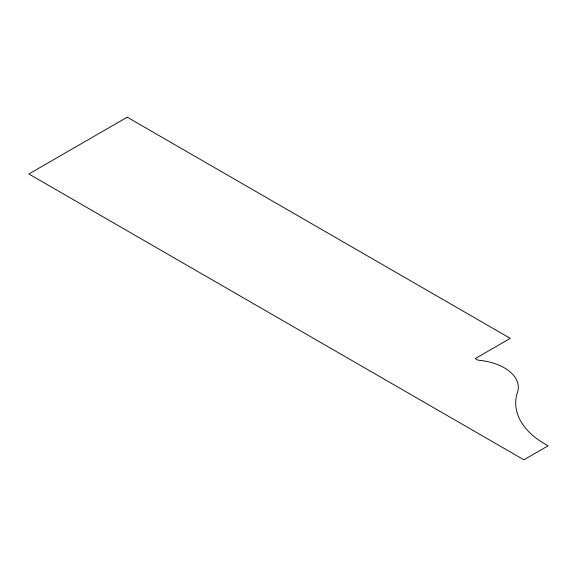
<?xml version="1.0" encoding="UTF-8"?>
<svg xmlns="http://www.w3.org/2000/svg" width="577" height="577" viewBox="0 0 577 577"><rect width="100%" height="100%" fill="white"/><g stroke="black" fill="none" stroke-linecap="round" stroke-linejoin="round"><path stroke-width="0.87" d="M127.214 117.196L28.85 173.987L523.894 459.804L548.15 445.797A100.881 58.241 0 0 1 516.949 393.896A47.624 27.494 0 0 0 477.944 360.142L475.246 358.584L510.277 338.36L127.214 117.196"/></g></svg>
